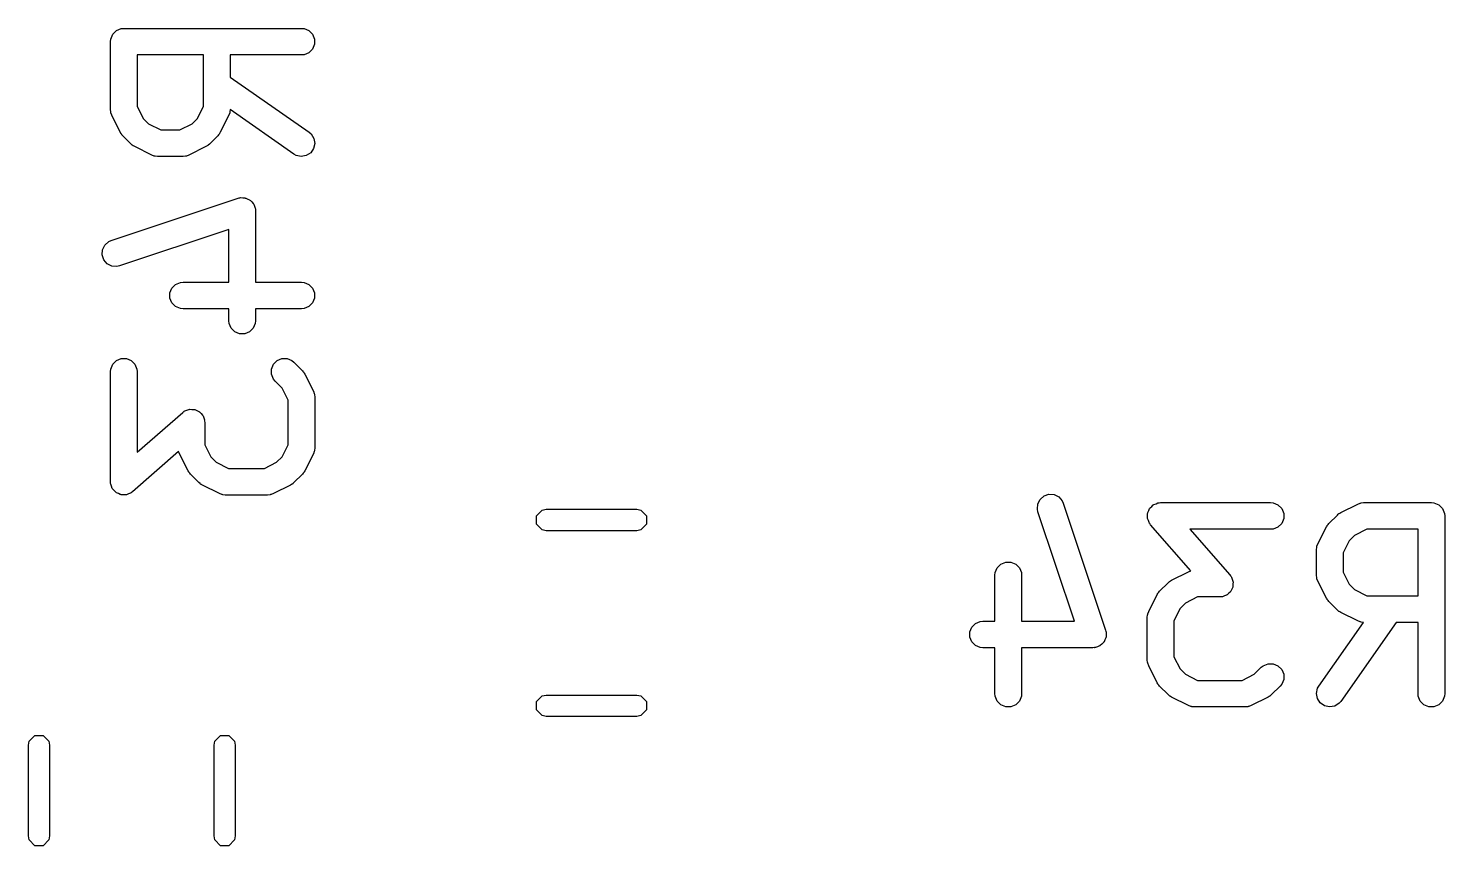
# Model space of a CAD drawing. Header units: inches. Extents: x 1.47 to 5.17, y -6.85 to -1.2.
# Drawn here: x 2.8078 to 3.1216, y -5.1756 to -4.9945 of the extents above; entities that cross this region are included whole.
import ezdxf

# ---------------------------------------------------------------- set-up
doc = ezdxf.new("R2010")
doc.units = ezdxf.units.IN
doc.header["$MEASUREMENT"] = 0
doc.layers.add('B.Silkscreen', color=31, linetype='CONTINUOUS', true_color=0xe8b2a7)

msp = doc.modelspace()

# ---------------------------------------------------------------- linework, layer by layer
at = {"layer": 'B.Silkscreen', "linetype": 'CONTINUOUS'}
for p, q in [((2.82603, -4.99689), (2.82647, -4.99583)), ((2.82647, -4.99583), (2.82729, -4.99501)), ((2.82729, -4.99501), (2.82835, -4.99457)), ((2.82835, -4.99457), (2.82893, -4.99452)), ((2.82893, -4.99452), (2.8683, -4.99452)), ((2.8683, -4.99452), (2.86888, -4.99457)), ((2.86888, -4.99457), (2.86994, -4.99501)), ((2.86994, -4.99501), (2.87076, -4.99583)), ((2.87076, -4.99583), (2.8712, -4.99689)), ((2.82598, -4.99747), (2.82603, -4.99689)), ((2.82598, -5.01247), (2.82598, -4.99747)), ((2.87076, -4.99911), (2.86994, -4.99992)), ((2.8712, -4.99805), (2.87076, -4.99911)), ((2.8712, -4.99689), (2.8712, -4.99805)), ((2.8466, -5.00042), (2.83188, -5.00042)), ((2.83188, -5.00042), (2.83188, -5.01177)), ((2.8466, -5.01177), (2.8466, -5.00042)), ((2.8683, -5.00042), (2.85251, -5.00042)), ((2.85251, -5.00042), (2.85251, -5.00531)), ((2.86888, -5.00037), (2.8683, -5.00042)), ((2.86994, -4.99992), (2.86888, -5.00037)), ((2.85251, -5.00531), (2.86999, -5.01755)), ((2.83188, -5.01177), (2.83323, -5.01447)), ((2.84525, -5.01447), (2.8466, -5.01177)), ((2.82603, -5.01304), (2.82598, -5.01247)), ((2.82607, -5.01314), (2.82603, -5.01304)), ((2.82608, -5.01325), (2.82607, -5.01314)), ((2.82629, -5.01379), (2.82608, -5.01325)), ((2.82816, -5.01754), (2.82629, -5.01379)), ((2.83323, -5.01447), (2.83443, -5.01566)), ((2.84405, -5.01566), (2.84525, -5.01447)), ((2.85219, -5.01379), (2.85032, -5.01754)), ((2.8524, -5.01325), (2.85219, -5.01379)), ((2.85241, -5.01314), (2.8524, -5.01325)), ((2.85245, -5.01304), (2.85241, -5.01314)), ((2.8525, -5.01251), (2.85245, -5.01304)), ((2.86661, -5.02239), (2.8525, -5.01251)), ((2.82832, -5.01779), (2.82816, -5.01754)), ((2.82835, -5.01786), (2.82832, -5.01779)), ((2.82842, -5.01794), (2.82835, -5.01786)), ((2.82847, -5.01803), (2.82842, -5.01794)), ((2.82853, -5.01808), (2.82847, -5.01803)), ((2.82872, -5.0183), (2.82853, -5.01808)), ((2.83059, -5.02018), (2.82872, -5.0183)), ((2.83443, -5.01566), (2.83713, -5.01701)), ((2.83713, -5.01701), (2.84136, -5.01701)), ((2.84136, -5.01701), (2.84405, -5.01566)), ((2.84977, -5.0183), (2.84789, -5.02018)), ((2.84995, -5.01808), (2.84977, -5.0183)), ((2.85001, -5.01803), (2.84995, -5.01808)), ((2.85007, -5.01794), (2.85001, -5.01803)), ((2.85013, -5.01786), (2.85007, -5.01794)), ((2.85016, -5.01779), (2.85013, -5.01786)), ((2.85032, -5.01754), (2.85016, -5.01779)), ((2.86999, -5.01755), (2.87043, -5.01792)), ((2.87043, -5.01792), (2.87105, -5.0189)), ((2.83082, -5.02037), (2.83059, -5.02018)), ((2.83087, -5.02042), (2.83082, -5.02037)), ((2.83096, -5.02048), (2.83087, -5.02042)), ((2.83104, -5.02055), (2.83096, -5.02048)), ((2.83111, -5.02058), (2.83104, -5.02055)), ((2.83136, -5.02073), (2.83111, -5.02058)), ((2.83511, -5.02261), (2.83136, -5.02073)), ((2.84712, -5.02073), (2.84337, -5.02261)), ((2.84737, -5.02058), (2.84712, -5.02073)), ((2.84744, -5.02055), (2.84737, -5.02058)), ((2.84752, -5.02048), (2.84744, -5.02055)), ((2.84761, -5.02042), (2.84752, -5.02048)), ((2.84766, -5.02037), (2.84761, -5.02042)), ((2.84789, -5.02018), (2.84766, -5.02037)), ((2.871, -5.02116), (2.87034, -5.0221)), ((2.87125, -5.02003), (2.871, -5.02116)), ((2.87105, -5.0189), (2.87125, -5.02003)), ((2.83565, -5.02281), (2.83511, -5.02261)), ((2.83575, -5.02282), (2.83565, -5.02281)), ((2.83585, -5.02286), (2.83575, -5.02282)), ((2.83643, -5.02292), (2.83585, -5.02286)), ((2.84205, -5.02292), (2.83643, -5.02292)), ((2.84263, -5.02286), (2.84205, -5.02292)), ((2.84273, -5.02282), (2.84263, -5.02286)), ((2.84283, -5.02281), (2.84273, -5.02282)), ((2.84337, -5.02261), (2.84283, -5.02281)), ((2.86711, -5.02267), (2.86661, -5.02239)), ((2.86824, -5.02292), (2.86711, -5.02267)), ((2.86937, -5.02272), (2.86824, -5.02292)), ((2.87034, -5.0221), (2.86937, -5.02272)), ((2.82612, -5.04154), (2.85424, -5.03216)), ((2.85424, -5.03216), (2.85453, -5.0321)), ((2.85453, -5.0321), (2.8546, -5.03207)), ((2.8546, -5.03207), (2.85466, -5.03207)), ((2.85466, -5.03207), (2.85481, -5.03203)), ((2.85481, -5.03203), (2.85528, -5.03207)), ((2.85528, -5.03207), (2.85575, -5.03207)), ((2.85575, -5.03207), (2.85585, -5.03211)), ((2.85585, -5.03211), (2.85596, -5.03212)), ((2.85596, -5.03212), (2.85638, -5.03233)), ((2.85638, -5.03233), (2.85682, -5.03251)), ((2.85682, -5.03251), (2.85689, -5.03258)), ((2.85689, -5.03258), (2.85699, -5.03263)), ((2.85699, -5.03263), (2.8573, -5.03299)), ((2.8573, -5.03299), (2.85763, -5.03332)), ((2.85763, -5.03332), (2.85767, -5.03342)), ((2.85767, -5.03342), (2.85774, -5.0335)), ((2.85774, -5.0335), (2.85789, -5.03395)), ((2.85789, -5.03395), (2.85807, -5.03439)), ((2.85807, -5.03439), (2.85809, -5.03454)), ((2.85809, -5.03454), (2.85811, -5.0346)), ((2.85811, -5.0346), (2.8581, -5.03467)), ((2.8581, -5.03467), (2.85813, -5.03496)), ((2.85813, -5.03496), (2.85813, -5.05076)), ((2.85222, -5.03906), (2.82799, -5.04714)), ((2.85222, -5.05076), (2.85222, -5.03906)), ((2.82413, -5.04471), (2.82421, -5.04356)), ((2.82421, -5.04356), (2.82472, -5.04253)), ((2.82472, -5.04253), (2.82559, -5.04177)), ((2.82559, -5.04177), (2.82612, -5.04154)), ((2.82449, -5.0458), (2.82413, -5.04471)), ((2.82524, -5.04667), (2.82449, -5.0458)), ((2.82628, -5.04719), (2.82524, -5.04667)), ((2.82742, -5.04727), (2.82628, -5.04719)), ((2.82799, -5.04714), (2.82742, -5.04727)), ((2.83916, -5.05314), (2.8396, -5.05207)), ((2.8396, -5.05207), (2.84041, -5.05126)), ((2.84041, -5.05126), (2.84148, -5.05082)), ((2.84148, -5.05082), (2.84205, -5.05076)), ((2.84205, -5.05076), (2.85222, -5.05076)), ((2.85813, -5.05076), (2.8683, -5.05076)), ((2.8683, -5.05076), (2.86888, -5.05082)), ((2.86888, -5.05082), (2.86994, -5.05126)), ((2.86994, -5.05126), (2.87076, -5.05207)), ((2.87076, -5.05207), (2.8712, -5.05314)), ((2.83916, -5.05429), (2.83916, -5.05314)), ((2.8396, -5.05535), (2.83916, -5.05429)), ((2.84041, -5.05617), (2.8396, -5.05535)), ((2.87076, -5.05535), (2.86994, -5.05617)), ((2.8712, -5.05429), (2.87076, -5.05535)), ((2.8712, -5.05314), (2.8712, -5.05429)), ((2.84148, -5.05661), (2.84041, -5.05617)), ((2.84205, -5.05666), (2.84148, -5.05661)), ((2.85222, -5.05666), (2.84205, -5.05666)), ((2.85222, -5.05934), (2.85222, -5.05666)), ((2.8683, -5.05666), (2.85813, -5.05666)), ((2.85813, -5.05666), (2.85813, -5.05934)), ((2.86888, -5.05661), (2.8683, -5.05666)), ((2.86994, -5.05617), (2.86888, -5.05661)), ((2.85228, -5.05991), (2.85222, -5.05934)), ((2.85272, -5.06098), (2.85228, -5.05991)), ((2.85354, -5.06179), (2.85272, -5.06098)), ((2.8546, -5.06223), (2.85354, -5.06179)), ((2.85575, -5.06223), (2.8546, -5.06223)), ((2.85682, -5.06179), (2.85575, -5.06223)), ((2.85763, -5.06098), (2.85682, -5.06179)), ((2.85807, -5.05991), (2.85763, -5.06098)), ((2.85813, -5.05934), (2.85807, -5.05991)), ((2.82647, -5.06894), (2.82729, -5.06813)), ((2.82729, -5.06813), (2.82835, -5.06769)), ((2.82835, -5.06769), (2.82951, -5.06769)), ((2.82951, -5.06769), (2.83057, -5.06813)), ((2.83057, -5.06813), (2.83139, -5.06894)), ((2.8621, -5.06894), (2.86291, -5.06813)), ((2.86291, -5.06813), (2.86397, -5.06769)), ((2.86397, -5.06769), (2.86513, -5.06769)), ((2.86513, -5.06769), (2.86619, -5.06813)), ((2.86619, -5.06813), (2.86664, -5.0685)), ((2.86664, -5.0685), (2.86851, -5.07037)), ((2.82598, -5.07058), (2.82603, -5.07001)), ((2.82598, -5.09496), (2.82598, -5.07058)), ((2.82603, -5.07001), (2.82647, -5.06894)), ((2.83139, -5.06894), (2.83183, -5.07001)), ((2.83183, -5.07001), (2.83188, -5.07058)), ((2.83188, -5.07058), (2.83188, -5.08845)), ((2.86165, -5.07001), (2.8621, -5.06894)), ((2.86165, -5.07116), (2.86165, -5.07001)), ((2.8621, -5.07223), (2.86165, -5.07116)), ((2.86851, -5.07037), (2.8687, -5.0706)), ((2.8687, -5.0706), (2.86876, -5.07065)), ((2.86876, -5.07065), (2.86881, -5.07074)), ((2.86881, -5.07074), (2.86888, -5.07082)), ((2.86888, -5.07082), (2.86891, -5.07089)), ((2.86891, -5.07089), (2.86907, -5.07114)), ((2.86907, -5.07114), (2.87094, -5.07489)), ((2.86246, -5.07267), (2.8621, -5.07223)), ((2.864, -5.07421), (2.86246, -5.07267)), ((2.86535, -5.07691), (2.864, -5.07421)), ((2.87094, -5.07489), (2.87115, -5.07543)), ((2.86535, -5.08676), (2.86535, -5.07691)), ((2.87115, -5.07543), (2.87116, -5.07554)), ((2.87116, -5.07554), (2.8712, -5.07563)), ((2.8712, -5.07563), (2.87125, -5.07621)), ((2.87125, -5.07621), (2.87125, -5.08746)), ((2.83188, -5.08845), (2.84198, -5.07961)), ((2.84198, -5.07961), (2.84223, -5.07943)), ((2.84223, -5.07943), (2.84229, -5.07938)), ((2.84229, -5.07938), (2.84234, -5.07936)), ((2.84234, -5.07936), (2.84245, -5.07927)), ((2.84245, -5.07927), (2.84291, -5.07912)), ((2.84291, -5.07912), (2.84335, -5.07894)), ((2.84335, -5.07894), (2.84345, -5.07894)), ((2.84345, -5.07894), (2.84355, -5.07891)), ((2.84355, -5.07891), (2.84402, -5.07894)), ((2.84402, -5.07894), (2.8445, -5.07894)), ((2.8445, -5.07894), (2.8446, -5.07898)), ((2.8446, -5.07898), (2.8447, -5.07898)), ((2.8447, -5.07898), (2.84513, -5.07919)), ((2.84513, -5.07919), (2.84557, -5.07938)), ((2.84557, -5.07938), (2.84564, -5.07945)), ((2.84564, -5.07945), (2.84573, -5.07949)), ((2.84573, -5.07949), (2.84604, -5.07985)), ((2.84604, -5.07985), (2.84638, -5.08019)), ((2.84638, -5.08019), (2.84642, -5.08028)), ((2.84642, -5.08028), (2.84649, -5.08036)), ((2.84649, -5.08036), (2.84664, -5.08081)), ((2.84664, -5.08081), (2.84682, -5.08126)), ((2.84682, -5.08126), (2.84684, -5.0814)), ((2.84684, -5.0814), (2.84686, -5.08145)), ((2.84686, -5.08145), (2.84685, -5.08153)), ((2.84685, -5.08153), (2.84688, -5.08183)), ((2.84688, -5.08183), (2.84688, -5.08676)), ((2.84688, -5.08676), (2.84823, -5.08946)), ((2.864, -5.08946), (2.86535, -5.08676)), ((2.87125, -5.08746), (2.8712, -5.08803)), ((2.84108, -5.08825), (2.83087, -5.09718)), ((2.84129, -5.08878), (2.84108, -5.08825)), ((2.84316, -5.09253), (2.84129, -5.08878)), ((2.84823, -5.08946), (2.84943, -5.09066)), ((2.8628, -5.09066), (2.864, -5.08946)), ((2.87094, -5.08878), (2.86907, -5.09253)), ((2.87115, -5.08824), (2.87094, -5.08878)), ((2.87116, -5.08813), (2.87115, -5.08824)), ((2.8712, -5.08803), (2.87116, -5.08813)), ((2.84332, -5.09278), (2.84316, -5.09253)), ((2.84335, -5.09285), (2.84332, -5.09278)), ((2.84341, -5.09293), (2.84335, -5.09285)), ((2.84347, -5.09302), (2.84341, -5.09293)), ((2.84353, -5.09307), (2.84347, -5.09302)), ((2.84371, -5.0933), (2.84353, -5.09307)), ((2.84559, -5.09517), (2.84371, -5.0933)), ((2.84943, -5.09066), (2.85212, -5.092)), ((2.85212, -5.092), (2.8601, -5.092)), ((2.8601, -5.092), (2.8628, -5.09066)), ((2.86851, -5.0933), (2.86664, -5.09517)), ((2.8687, -5.09307), (2.86851, -5.0933)), ((2.86876, -5.09302), (2.8687, -5.09307)), ((2.86881, -5.09293), (2.86876, -5.09302)), ((2.86888, -5.09285), (2.86881, -5.09293)), ((2.86891, -5.09278), (2.86888, -5.09285)), ((2.86907, -5.09253), (2.86891, -5.09278)), ((2.82601, -5.09526), (2.82598, -5.09496)), ((2.826, -5.09534), (2.82601, -5.09526)), ((2.82602, -5.09539), (2.826, -5.09534)), ((2.82603, -5.09553), (2.82602, -5.09539)), ((2.82622, -5.09598), (2.82603, -5.09553)), ((2.82637, -5.09643), (2.82622, -5.09598)), ((2.82644, -5.09651), (2.82637, -5.09643)), ((2.82647, -5.0966), (2.82644, -5.09651)), ((2.82681, -5.09694), (2.82647, -5.0966)), ((2.84582, -5.09536), (2.84559, -5.09517)), ((2.84587, -5.09541), (2.84582, -5.09536)), ((2.84596, -5.09547), (2.84587, -5.09541)), ((2.84604, -5.09554), (2.84596, -5.09547)), ((2.84611, -5.09557), (2.84604, -5.09554)), ((2.84636, -5.09572), (2.84611, -5.09557)), ((2.85011, -5.0976), (2.84636, -5.09572)), ((2.86587, -5.09572), (2.86212, -5.0976)), ((2.86612, -5.09557), (2.86587, -5.09572)), ((2.86619, -5.09554), (2.86612, -5.09557)), ((2.86627, -5.09547), (2.86619, -5.09554)), ((2.86636, -5.09541), (2.86627, -5.09547)), ((2.86641, -5.09536), (2.86636, -5.09541)), ((2.86664, -5.09517), (2.86641, -5.09536)), ((2.82713, -5.0973), (2.82681, -5.09694)), ((2.82722, -5.09734), (2.82713, -5.0973)), ((2.82729, -5.09741), (2.82722, -5.09734)), ((2.82773, -5.0976), (2.82729, -5.09741)), ((2.82816, -5.09781), (2.82773, -5.0976)), ((2.82826, -5.09781), (2.82816, -5.09781)), ((2.82835, -5.09785), (2.82826, -5.09781)), ((2.82883, -5.09785), (2.82835, -5.09785)), ((2.82931, -5.09788), (2.82883, -5.09785)), ((2.82941, -5.09785), (2.82931, -5.09788)), ((2.82951, -5.09785), (2.82941, -5.09785)), ((2.82995, -5.09767), (2.82951, -5.09785)), ((2.8304, -5.09752), (2.82995, -5.09767)), ((2.83052, -5.09743), (2.8304, -5.09752)), ((2.83057, -5.09741), (2.83052, -5.09743)), ((2.83063, -5.09736), (2.83057, -5.09741)), ((2.83087, -5.09718), (2.83063, -5.09736)), ((2.85065, -5.0978), (2.85011, -5.0976)), ((2.85075, -5.09781), (2.85065, -5.0978)), ((2.85085, -5.09785), (2.85075, -5.09781)), ((2.85143, -5.09791), (2.85085, -5.09785)), ((2.8608, -5.09791), (2.85143, -5.09791)), ((2.86138, -5.09785), (2.8608, -5.09791)), ((2.86147, -5.09781), (2.86138, -5.09785)), ((2.86158, -5.0978), (2.86147, -5.09781)), ((2.86212, -5.0976), (2.86158, -5.0978)), ((3.03138, -5.10105), (3.03146, -5.0999)), ((3.03146, -5.0999), (3.03198, -5.09887)), ((3.03198, -5.09887), (3.03285, -5.09811)), ((3.03285, -5.09811), (3.03394, -5.09775)), ((3.03394, -5.09775), (3.03509, -5.09783)), ((3.03509, -5.09783), (3.03612, -5.09834)), ((3.03612, -5.09834), (3.03687, -5.09921)), ((3.03687, -5.09921), (3.03711, -5.09974)), ((3.03711, -5.09974), (3.04648, -5.12786)), ((3.05704, -5.1001), (3.05713, -5.10006)), ((3.05713, -5.10006), (3.05721, -5.09999)), ((3.05721, -5.09999), (3.05766, -5.09984)), ((3.05766, -5.09984), (3.0581, -5.09966)), ((3.0581, -5.09966), (3.05824, -5.09964)), ((3.05824, -5.09964), (3.0583, -5.09962)), ((3.0583, -5.09962), (3.05838, -5.09963)), ((3.05838, -5.09963), (3.05868, -5.0996)), ((3.05868, -5.0996), (3.08305, -5.0996)), ((3.08305, -5.0996), (3.08363, -5.09966)), ((3.08363, -5.09966), (3.08469, -5.1001)), ((3.0986, -5.10179), (3.10235, -5.09991)), ((3.10235, -5.09991), (3.10289, -5.0997)), ((3.10289, -5.0997), (3.103, -5.0997)), ((3.103, -5.0997), (3.1031, -5.09966)), ((3.1031, -5.09966), (3.10367, -5.0996)), ((3.10367, -5.0996), (3.11867, -5.0996)), ((3.11867, -5.0996), (3.11925, -5.09966)), ((3.11925, -5.09966), (3.12031, -5.1001)), ((2.92037, -5.10254), (2.92165, -5.10126)), ((2.92037, -5.10435), (2.92037, -5.10254)), ((2.92165, -5.10126), (2.92255, -5.10108)), ((2.92255, -5.10108), (2.94261, -5.10108)), ((2.94261, -5.10108), (2.94351, -5.10126)), ((2.94351, -5.10126), (2.94479, -5.10254)), ((2.94479, -5.10254), (2.94479, -5.10435)), ((3.03151, -5.10161), (3.03138, -5.10105)), ((3.03959, -5.12585), (3.03151, -5.10161)), ((3.05575, -5.10293), (3.05578, -5.10246)), ((3.05578, -5.10303), (3.05575, -5.10293)), ((3.05578, -5.10198), (3.05582, -5.10188)), ((3.05578, -5.10246), (3.05578, -5.10198)), ((3.05578, -5.10313), (3.05578, -5.10303)), ((3.05597, -5.10357), (3.05578, -5.10313)), ((3.05582, -5.10188), (3.05583, -5.10178)), ((3.05583, -5.10178), (3.05604, -5.10135)), ((3.05604, -5.10135), (3.05623, -5.10091)), ((3.05623, -5.10091), (3.0563, -5.10084)), ((3.0563, -5.10084), (3.05634, -5.10075)), ((3.05634, -5.10075), (3.0567, -5.10044)), ((3.0567, -5.10044), (3.05704, -5.1001)), ((3.08469, -5.1001), (3.08551, -5.10091)), ((3.08551, -5.10091), (3.08595, -5.10198)), ((3.08595, -5.10313), (3.08551, -5.10419)), ((3.08595, -5.10198), (3.08595, -5.10313)), ((3.09596, -5.10421), (3.09784, -5.10234)), ((3.09784, -5.10234), (3.09806, -5.10215)), ((3.09806, -5.10215), (3.09811, -5.10209)), ((3.09811, -5.10209), (3.0982, -5.10204)), ((3.0982, -5.10204), (3.09828, -5.10197)), ((3.09828, -5.10197), (3.09836, -5.10194)), ((3.09836, -5.10194), (3.0986, -5.10179)), ((3.12031, -5.1001), (3.12113, -5.10091)), ((3.12113, -5.10091), (3.12157, -5.10198)), ((3.12157, -5.10198), (3.12163, -5.10255)), ((3.12163, -5.10255), (3.12163, -5.14192)), ((2.92165, -5.10563), (2.92037, -5.10435)), ((2.92255, -5.10581), (2.92165, -5.10563)), ((2.94261, -5.10581), (2.92255, -5.10581)), ((2.94351, -5.10563), (2.94261, -5.10581)), ((2.94479, -5.10435), (2.94351, -5.10563)), ((3.05612, -5.10403), (3.05597, -5.10357)), ((3.0562, -5.10414), (3.05612, -5.10403)), ((3.05623, -5.10419), (3.0562, -5.10414)), ((3.05628, -5.10425), (3.05623, -5.10419)), ((3.05646, -5.1045), (3.05628, -5.10425)), ((3.06539, -5.11471), (3.05646, -5.1045)), ((3.08305, -5.1055), (3.06519, -5.1055)), ((3.06519, -5.1055), (3.07403, -5.11561)), ((3.08363, -5.10545), (3.08305, -5.1055)), ((3.08469, -5.10501), (3.08363, -5.10545)), ((3.08551, -5.10419), (3.08469, -5.10501)), ((3.09353, -5.10873), (3.09541, -5.10498)), ((3.09541, -5.10498), (3.09557, -5.10473)), ((3.09557, -5.10473), (3.0956, -5.10466)), ((3.0956, -5.10466), (3.09566, -5.10458)), ((3.09566, -5.10458), (3.09572, -5.10449)), ((3.09572, -5.10449), (3.09578, -5.10444)), ((3.09578, -5.10444), (3.09596, -5.10421)), ((3.10437, -5.1055), (3.10167, -5.10685)), ((3.11572, -5.1055), (3.10437, -5.1055)), ((3.11572, -5.12022), (3.11572, -5.1055)), ((3.09328, -5.10947), (3.09332, -5.10938)), ((3.09332, -5.10938), (3.09333, -5.10927)), ((3.09333, -5.10927), (3.09353, -5.10873)), ((3.10048, -5.10805), (3.09913, -5.11075)), ((3.10167, -5.10685), (3.10048, -5.10805)), ((3.09322, -5.11005), (3.09328, -5.10947)), ((3.09322, -5.11568), (3.09322, -5.11005)), ((3.09913, -5.11075), (3.09913, -5.11498)), ((3.02198, -5.11568), (3.02204, -5.1151)), ((3.02198, -5.12585), (3.02198, -5.11568)), ((3.02204, -5.1151), (3.02248, -5.11403)), ((3.02248, -5.11403), (3.02329, -5.11322)), ((3.02329, -5.11322), (3.02436, -5.11278)), ((3.02436, -5.11278), (3.02551, -5.11278)), ((3.02551, -5.11278), (3.02657, -5.11322)), ((3.02657, -5.11322), (3.02739, -5.11403)), ((3.02739, -5.11403), (3.02783, -5.1151)), ((3.02783, -5.1151), (3.02789, -5.11568)), ((3.02789, -5.11568), (3.02789, -5.12585)), ((3.06111, -5.11678), (3.06486, -5.11491)), ((3.06486, -5.11491), (3.06539, -5.11471)), ((3.07403, -5.11561), (3.0742, -5.11585)), ((3.09328, -5.11625), (3.09322, -5.11568)), ((3.09913, -5.11498), (3.10048, -5.11768)), ((3.05847, -5.11921), (3.06034, -5.11734)), ((3.06034, -5.11734), (3.06057, -5.11715)), ((3.06057, -5.11715), (3.06062, -5.11709)), ((3.06062, -5.11709), (3.06071, -5.11704)), ((3.06071, -5.11704), (3.06079, -5.11697)), ((3.06079, -5.11697), (3.06086, -5.11694)), ((3.06086, -5.11694), (3.06111, -5.11678)), ((3.0742, -5.11585), (3.07426, -5.11591)), ((3.07426, -5.11591), (3.07428, -5.11596)), ((3.07444, -5.11875), (3.07426, -5.11919)), ((3.07428, -5.11596), (3.07436, -5.11608)), ((3.07436, -5.11608), (3.07452, -5.11653)), ((3.07465, -5.11832), (3.07444, -5.11875)), ((3.07452, -5.11653), (3.0747, -5.11697)), ((3.07466, -5.11822), (3.07465, -5.11832)), ((3.0747, -5.11813), (3.07466, -5.11822)), ((3.0747, -5.11697), (3.0747, -5.11707)), ((3.0747, -5.11707), (3.07473, -5.11717)), ((3.07473, -5.11717), (3.0747, -5.11765)), ((3.0747, -5.11765), (3.0747, -5.11813)), ((3.09332, -5.11635), (3.09328, -5.11625)), ((3.09333, -5.11646), (3.09332, -5.11635)), ((3.09353, -5.117), (3.09333, -5.11646)), ((3.09541, -5.12075), (3.09353, -5.117)), ((3.10048, -5.11768), (3.10167, -5.11887)), ((3.10167, -5.11887), (3.10437, -5.12022)), ((3.05604, -5.12373), (3.05791, -5.11998)), ((3.05791, -5.11998), (3.05807, -5.11973)), ((3.05807, -5.11973), (3.0581, -5.11966)), ((3.0581, -5.11966), (3.05817, -5.11958)), ((3.05817, -5.11958), (3.05822, -5.11949)), ((3.05822, -5.11949), (3.05828, -5.11944)), ((3.05828, -5.11944), (3.05847, -5.11921)), ((3.06418, -5.12185), (3.06298, -5.12305)), ((3.06688, -5.1205), (3.06418, -5.12185)), ((3.0718, -5.1205), (3.06688, -5.1205)), ((3.07211, -5.12047), (3.0718, -5.1205)), ((3.07219, -5.12048), (3.07211, -5.12047)), ((3.07224, -5.12046), (3.07219, -5.12048)), ((3.07238, -5.12045), (3.07224, -5.12046)), ((3.07282, -5.12026), (3.07238, -5.12045)), ((3.07328, -5.12011), (3.07282, -5.12026)), ((3.07335, -5.12004), (3.07328, -5.12011)), ((3.07344, -5.12001), (3.07335, -5.12004)), ((3.07378, -5.11967), (3.07344, -5.12001)), ((3.07414, -5.11935), (3.07378, -5.11967)), ((3.07419, -5.11926), (3.07414, -5.11935)), ((3.07426, -5.11919), (3.07419, -5.11926)), ((3.09557, -5.12099), (3.09541, -5.12075)), ((3.0956, -5.12107), (3.09557, -5.12099)), ((3.09566, -5.12115), (3.0956, -5.12107)), ((3.09572, -5.12124), (3.09566, -5.12115)), ((3.09578, -5.12129), (3.09572, -5.12124)), ((3.09596, -5.12151), (3.09578, -5.12129)), ((3.09784, -5.12339), (3.09596, -5.12151)), ((3.10437, -5.12022), (3.11572, -5.12022)), ((3.05573, -5.12505), (3.05578, -5.12447)), ((3.05573, -5.13442), (3.05573, -5.12505)), ((3.05578, -5.12447), (3.05582, -5.12437)), ((3.05582, -5.12437), (3.05583, -5.12427)), ((3.05583, -5.12427), (3.05604, -5.12373)), ((3.06298, -5.12305), (3.06163, -5.12575)), ((3.09806, -5.12357), (3.09784, -5.12339)), ((3.09811, -5.12363), (3.09806, -5.12357)), ((3.0982, -5.12369), (3.09811, -5.12363)), ((3.09828, -5.12375), (3.0982, -5.12369)), ((3.09836, -5.12378), (3.09828, -5.12375)), ((3.0986, -5.12394), (3.09836, -5.12378)), ((3.10235, -5.12582), (3.0986, -5.12394)), ((3.01641, -5.12822), (3.01685, -5.12716)), ((3.01641, -5.12937), (3.01641, -5.12822)), ((3.01685, -5.12716), (3.01767, -5.12634)), ((3.01767, -5.12634), (3.01873, -5.1259)), ((3.01873, -5.1259), (3.01931, -5.12585)), ((3.01931, -5.12585), (3.02198, -5.12585)), ((3.02789, -5.12585), (3.03959, -5.12585)), ((3.04648, -5.12786), (3.04655, -5.12815)), ((3.04655, -5.12815), (3.04658, -5.12822)), ((3.04658, -5.12822), (3.04658, -5.12828)), ((3.04658, -5.12828), (3.04661, -5.12843)), ((3.06163, -5.12575), (3.06163, -5.13373)), ((3.09376, -5.14023), (3.10363, -5.12612)), ((3.11084, -5.12613), (3.09859, -5.14362)), ((3.10289, -5.12602), (3.10235, -5.12582)), ((3.103, -5.12603), (3.10289, -5.12602)), ((3.1031, -5.12607), (3.103, -5.12603)), ((3.10363, -5.12612), (3.1031, -5.12607)), ((3.11572, -5.12613), (3.11084, -5.12613)), ((3.11572, -5.14192), (3.11572, -5.12613)), ((3.01685, -5.13044), (3.01641, -5.12937)), ((3.01767, -5.13125), (3.01685, -5.13044)), ((3.01873, -5.13169), (3.01767, -5.13125)), ((3.04514, -5.13136), (3.0447, -5.13151)), ((3.04522, -5.13129), (3.04514, -5.13136)), ((3.04532, -5.13125), (3.04522, -5.13129)), ((3.04566, -5.13092), (3.04532, -5.13125)), ((3.04601, -5.13061), (3.04566, -5.13092)), ((3.04606, -5.13051), (3.04601, -5.13061)), ((3.04614, -5.13044), (3.04606, -5.13051)), ((3.04632, -5.13), (3.04614, -5.13044)), ((3.04653, -5.12958), (3.04632, -5.13)), ((3.04654, -5.12947), (3.04653, -5.12958)), ((3.04658, -5.12937), (3.04654, -5.12947)), ((3.04661, -5.12843), (3.04658, -5.1289)), ((3.04658, -5.1289), (3.04658, -5.12937)), ((3.01931, -5.13175), (3.01873, -5.13169)), ((3.02198, -5.13175), (3.01931, -5.13175)), ((3.02198, -5.14192), (3.02198, -5.13175)), ((3.04368, -5.13175), (3.02789, -5.13175)), ((3.02789, -5.13175), (3.02789, -5.14192)), ((3.04397, -5.13172), (3.04368, -5.13175)), ((3.04405, -5.13173), (3.04397, -5.13172)), ((3.04411, -5.13171), (3.04405, -5.13173)), ((3.04426, -5.13169), (3.04411, -5.13171)), ((3.0447, -5.13151), (3.04426, -5.13169)), ((3.05578, -5.135), (3.05573, -5.13442)), ((3.06163, -5.13373), (3.06298, -5.13642)), ((3.05582, -5.1351), (3.05578, -5.135)), ((3.05583, -5.1352), (3.05582, -5.1351)), ((3.05604, -5.13574), (3.05583, -5.1352)), ((3.05791, -5.13949), (3.05604, -5.13574)), ((3.06298, -5.13642), (3.06418, -5.13762)), ((3.06418, -5.13762), (3.06688, -5.13897)), ((3.07673, -5.13897), (3.07943, -5.13762)), ((3.07943, -5.13762), (3.08096, -5.13608)), ((3.08096, -5.13608), (3.08141, -5.13572)), ((3.08141, -5.13572), (3.08248, -5.13528)), ((3.08248, -5.13528), (3.08363, -5.13528)), ((3.08363, -5.13528), (3.08469, -5.13572)), ((3.08469, -5.13572), (3.08551, -5.13653)), ((3.08551, -5.13653), (3.08595, -5.1376)), ((3.08595, -5.1376), (3.08595, -5.13875)), ((3.05807, -5.13974), (3.05791, -5.13949)), ((3.0581, -5.13981), (3.05807, -5.13974)), ((3.05817, -5.13989), (3.0581, -5.13981)), ((3.05822, -5.13998), (3.05817, -5.13989)), ((3.05828, -5.14003), (3.05822, -5.13998)), ((3.05847, -5.14026), (3.05828, -5.14003)), ((3.06034, -5.14214), (3.05847, -5.14026)), ((3.06688, -5.13897), (3.07673, -5.13897)), ((3.08514, -5.14026), (3.08327, -5.14214)), ((3.08551, -5.13981), (3.08514, -5.14026)), ((3.08595, -5.13875), (3.08551, -5.13981)), ((3.09322, -5.14186), (3.09347, -5.14073)), ((3.09347, -5.14073), (3.09376, -5.14023)), ((2.92037, -5.14368), (2.92165, -5.1424)), ((2.92037, -5.14549), (2.92037, -5.14368)), ((2.92165, -5.1424), (2.92255, -5.14222)), ((2.92255, -5.14222), (2.94261, -5.14222)), ((2.94261, -5.14222), (2.94351, -5.1424)), ((2.94351, -5.1424), (2.94479, -5.14368)), ((2.94479, -5.14368), (2.94479, -5.14549)), ((3.02204, -5.1425), (3.02198, -5.14192)), ((3.02248, -5.14356), (3.02204, -5.1425)), ((3.02329, -5.14438), (3.02248, -5.14356)), ((3.02739, -5.14356), (3.02657, -5.14438)), ((3.02783, -5.1425), (3.02739, -5.14356)), ((3.02789, -5.14192), (3.02783, -5.1425)), ((3.06057, -5.14232), (3.06034, -5.14214)), ((3.06062, -5.14238), (3.06057, -5.14232)), ((3.06071, -5.14244), (3.06062, -5.14238)), ((3.06079, -5.1425), (3.06071, -5.14244)), ((3.06086, -5.14253), (3.06079, -5.1425)), ((3.06111, -5.14269), (3.06086, -5.14253)), ((3.06486, -5.14456), (3.06111, -5.14269)), ((3.0825, -5.14269), (3.07875, -5.14456)), ((3.08275, -5.14253), (3.0825, -5.14269)), ((3.08282, -5.1425), (3.08275, -5.14253)), ((3.0829, -5.14244), (3.08282, -5.1425)), ((3.08299, -5.14238), (3.0829, -5.14244)), ((3.08304, -5.14232), (3.08299, -5.14238)), ((3.08327, -5.14214), (3.08304, -5.14232)), ((3.09342, -5.14299), (3.09322, -5.14186)), ((3.09404, -5.14396), (3.09342, -5.14299)), ((3.09499, -5.14462), (3.09404, -5.14396)), ((3.09859, -5.14362), (3.09822, -5.14405)), ((3.11578, -5.1425), (3.11572, -5.14192)), ((3.11622, -5.14356), (3.11578, -5.1425)), ((3.11703, -5.14438), (3.11622, -5.14356)), ((3.12113, -5.14356), (3.12031, -5.14438)), ((3.12157, -5.1425), (3.12113, -5.14356)), ((3.12163, -5.14192), (3.12157, -5.1425)), ((2.92165, -5.14677), (2.92037, -5.14549)), ((2.92255, -5.14695), (2.92165, -5.14677)), ((2.94261, -5.14695), (2.92255, -5.14695)), ((2.94351, -5.14677), (2.94261, -5.14695)), ((2.94479, -5.14549), (2.94351, -5.14677)), ((3.02436, -5.14482), (3.02329, -5.14438)), ((3.02551, -5.14482), (3.02436, -5.14482)), ((3.02657, -5.14438), (3.02551, -5.14482)), ((3.0654, -5.14477), (3.06486, -5.14456)), ((3.06551, -5.14478), (3.0654, -5.14477)), ((3.0656, -5.14482), (3.06551, -5.14478)), ((3.06618, -5.14487), (3.0656, -5.14482)), ((3.07743, -5.14487), (3.06618, -5.14487)), ((3.078, -5.14482), (3.07743, -5.14487)), ((3.0781, -5.14478), (3.078, -5.14482)), ((3.07821, -5.14477), (3.0781, -5.14478)), ((3.07875, -5.14456), (3.07821, -5.14477)), ((3.09611, -5.14487), (3.09499, -5.14462)), ((3.09725, -5.14467), (3.09611, -5.14487)), ((3.09822, -5.14405), (3.09725, -5.14467)), ((3.1181, -5.14482), (3.11703, -5.14438)), ((3.11925, -5.14482), (3.1181, -5.14482)), ((3.12031, -5.14438), (3.11925, -5.14482)), ((2.80778, -5.15336), (2.80796, -5.15245)), ((2.80778, -5.17341), (2.80778, -5.15336)), ((2.80796, -5.15245), (2.80923, -5.15117)), ((2.80923, -5.15117), (2.81104, -5.15117)), ((2.81104, -5.15117), (2.81232, -5.15245)), ((2.81232, -5.15245), (2.8125, -5.15336)), ((2.8125, -5.15336), (2.8125, -5.17341)), ((2.84892, -5.15336), (2.8491, -5.15245)), ((2.84892, -5.17341), (2.84892, -5.15336)), ((2.8491, -5.15245), (2.85038, -5.15117)), ((2.85038, -5.15117), (2.85218, -5.15117)), ((2.85218, -5.15117), (2.85346, -5.15245)), ((2.85346, -5.15245), (2.85364, -5.15336)), ((2.85364, -5.15336), (2.85364, -5.17341)), ((2.80796, -5.17432), (2.80778, -5.17341)), ((2.80923, -5.1756), (2.80796, -5.17432)), ((2.81232, -5.17432), (2.81104, -5.1756)), ((2.8125, -5.17341), (2.81232, -5.17432)), ((2.8491, -5.17432), (2.84892, -5.17341)), ((2.85038, -5.1756), (2.8491, -5.17432)), ((2.85346, -5.17432), (2.85218, -5.1756)), ((2.85364, -5.17341), (2.85346, -5.17432)), ((2.81104, -5.1756), (2.80923, -5.1756)), ((2.85218, -5.1756), (2.85038, -5.1756))]:
    msp.add_line(p, q, dxfattribs=at)

doc.saveas('drawing.dxf')
